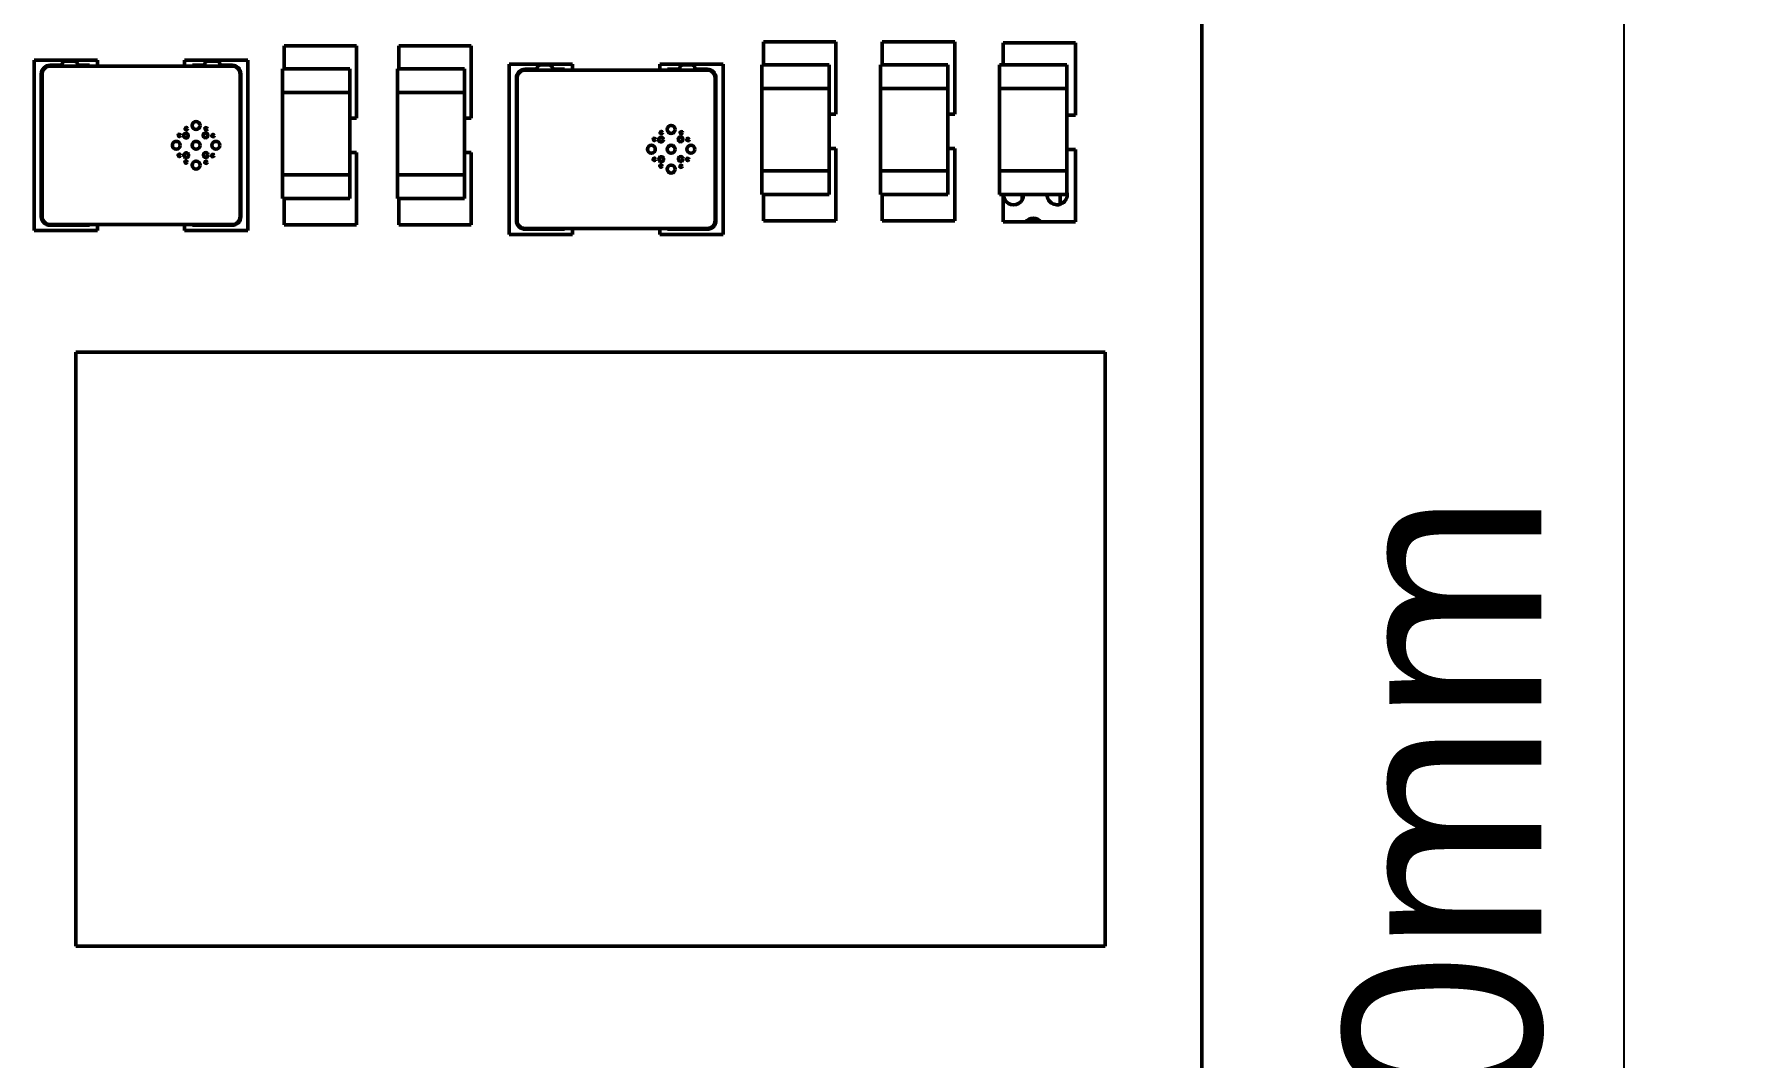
# Model space of a CAD drawing. Header units: millimetres. Extents: x 46 to 194, y 102 to 162.
# Drawn here: x 82.67 to 104.25, y 125.9 to 138.83 of the extents above; entities that cross this region are included whole.
import ezdxf

# ---------------------------------------------------------------- set-up
doc = ezdxf.new("R2010")
doc.units = ezdxf.units.MM
doc.header["$LTSCALE"] = 0.75
doc.layers.add('FD_Dimensions', color=7, linetype='Continuous', lineweight=25)
doc.layers.add('Visible', color=7, linetype='Continuous', lineweight=50)
doc.styles.get("Standard").update_dxf_attribs({"font": 'arial.ttf'})
doc.dimstyles.new('Dim-ISO-25', dxfattribs={"dimtxt": 2.5, "dimasz": 2.5, "dimexe": 1.5, "dimexo": 0, "dimgap": 1, "dimtad": 1, "dimzin": 4, "dimdsep": 46, "dimtxsty": 'Standard', "dimblk": 'OPEN90', "dimcen": 0, "dimazin": 1, "dimtp": 0.1, "dimtm": 0.1, "dimtfac": 0.72, "dimtmove": 0, "dimatfit": 3, "dimfxl": 1, "dimtzin": 4, "dimarcsym": 0})

# ---------------------------------------------------------------- blocks, each defined once
blk = doc.blocks.new('_Open90')
at = {"color": 0, "linetype": 'ByBlock', "lineweight": -2}
for p, q in [((-0.5, 0.5), (0, 0)), ((0, 0), (-1, 0)), ((0, 0), (-0.5, -0.5))]:
    blk.add_line(p, q, dxfattribs=at)
blk = doc.blocks.new('*D22')
at = {"layer": 'Defpoints', "color": 0, "transparency": 16777216}
for p in [(95.419973, 143.269115), (102.75139, 143.269115), (95.420011, 108.269187)]:
    blk.add_point(p, dxfattribs=at)
at = {"layer": 'FD_Dimensions', "color": 0, "lineweight": -2, "transparency": 16777216}
for p, q in [((95.419973, 143.269115), (104.25139, 143.269115)), ((102.75139, 110.769187), (102.75139, 140.769115)), ((95.420011, 108.269187), (104.25139, 108.269187))]:
    blk.add_line(p, q, dxfattribs=at)
at = {"layer": 'FD_Dimensions', "color": 0, "lineweight": -2, "transparency": 16777216, "xscale": 2.5, "yscale": 2.5, "zscale": 2.5}
for p, rotation in [((102.75139, 143.269115), 90), ((102.75139, 108.269187), 270)]:
    blk.add_blockref('_Open90', p, dxfattribs=dict(at, rotation=rotation))
at = {"layer": 'FD_Dimensions', "color": 0, "transparency": 16777216, "insert": (100.473271, 125.769151), "char_height": 2.5, "attachment_point": 5, "rotation": 90}
blk.add_mtext('35.00mm', dxfattribs=at)

msp = doc.modelspace()

# ---------------------------------------------------------------- linework, layer by layer
at = {"layer": 'Visible'}
for p, q in [((97.42, 141.269), (97.42, 110.269)), ((85.827, 138.683), (85.827, 138.393)), ((86.741, 138.683), (85.827, 138.683)), ((86.741, 137.768), (86.741, 138.683)), ((87.278, 138.683), (87.278, 138.393)), ((88.192, 138.683), (87.278, 138.683)), ((88.192, 137.768), (88.192, 138.683)), ((91.881, 138.733), (91.881, 138.443)), ((92.796, 138.733), (91.881, 138.733)), ((92.796, 137.818), (92.796, 138.733)), ((93.383, 138.733), (93.383, 138.443)), ((94.297, 138.733), (93.383, 138.733)), ((94.297, 137.818), (94.297, 138.733)), ((94.909, 138.72), (94.909, 138.443)), ((95.824, 138.72), (94.909, 138.72)), ((95.824, 137.805), (95.824, 138.72)), ((82.671, 138.501), (82.671, 136.351)), ((83.471, 138.501), (82.671, 138.501)), ((82.871, 138.436), (83.021, 138.436)), ((85.171, 138.426), (82.871, 138.426)), ((83.021, 138.426), (83.021, 138.44)), ((83.171, 138.49), (83.071, 138.49)), ((83.221, 138.44), (83.221, 138.426)), ((83.221, 138.436), (83.371, 138.436)), ((83.371, 138.436), (83.371, 138.426)), ((83.471, 138.426), (83.471, 138.501)), ((84.571, 138.501), (84.571, 138.426)), ((85.371, 138.501), (84.571, 138.501)), ((84.671, 138.436), (84.821, 138.436)), ((84.671, 138.426), (84.671, 138.436)), ((84.821, 138.426), (84.821, 138.44)), ((84.871, 138.49), (84.971, 138.49)), ((85.021, 138.44), (85.021, 138.426)), ((85.021, 138.436), (85.171, 138.436)), ((85.371, 136.351), (85.371, 138.501)), ((86.657, 138.393), (85.807, 138.393)), ((85.807, 138.393), (85.807, 138.385)), ((85.807, 138.093), (85.807, 138.385)), ((86.657, 138.393), (86.657, 138.385)), ((86.657, 138.093), (86.657, 138.385)), ((88.108, 138.393), (87.258, 138.393)), ((87.258, 138.393), (87.258, 138.385)), ((87.258, 138.093), (87.258, 138.385)), ((88.108, 138.393), (88.108, 138.385)), ((88.108, 138.093), (88.108, 138.385)), ((88.671, 138.451), (88.671, 136.301)), ((89.471, 138.451), (88.671, 138.451)), ((88.871, 138.386), (89.021, 138.386)), ((91.171, 138.376), (88.871, 138.376)), ((89.021, 138.376), (89.021, 138.39)), ((89.171, 138.44), (89.071, 138.44)), ((89.221, 138.39), (89.221, 138.376)), ((89.221, 138.386), (89.371, 138.386)), ((89.371, 138.386), (89.371, 138.376)), ((89.471, 138.376), (89.471, 138.451)), ((90.571, 138.451), (90.571, 138.376)), ((91.371, 138.451), (90.571, 138.451)), ((90.671, 138.386), (90.821, 138.386)), ((90.671, 138.376), (90.671, 138.386)), ((90.821, 138.376), (90.821, 138.39)), ((90.871, 138.44), (90.971, 138.44)), ((91.021, 138.39), (91.021, 138.376)), ((91.021, 138.386), (91.171, 138.386)), ((91.371, 136.301), (91.371, 138.451)), ((92.711, 138.443), (91.861, 138.443)), ((91.861, 138.443), (91.861, 138.436)), ((91.861, 138.143), (91.861, 138.436)), ((92.711, 138.443), (92.711, 138.436)), ((92.711, 138.143), (92.711, 138.436)), ((94.212, 138.443), (93.362, 138.443)), ((93.362, 138.443), (93.362, 138.436)), ((93.362, 138.143), (93.362, 138.436)), ((94.212, 138.443), (94.212, 138.436)), ((94.212, 138.143), (94.212, 138.436)), ((95.714, 138.443), (94.864, 138.443)), ((94.864, 138.443), (94.864, 138.436)), ((94.864, 138.143), (94.864, 138.436)), ((95.714, 138.443), (95.714, 138.436)), ((95.714, 138.143), (95.714, 138.436)), ((82.761, 136.526), (82.761, 138.326)), ((82.771, 138.326), (82.771, 136.526)), ((85.271, 136.526), (85.271, 138.326)), ((85.281, 138.326), (85.281, 136.526)), ((88.761, 136.476), (88.761, 138.276)), ((88.771, 138.276), (88.771, 136.476)), ((91.271, 136.476), (91.271, 138.276)), ((91.281, 138.276), (91.281, 136.476)), ((92.711, 138.143), (91.861, 138.143)), ((91.861, 138.143), (91.861, 137.103)), ((92.711, 137.103), (92.711, 138.143)), ((94.212, 138.143), (93.362, 138.143)), ((93.362, 138.143), (93.362, 137.103)), ((94.212, 137.103), (94.212, 138.143)), ((95.714, 138.143), (94.864, 138.143)), ((94.864, 138.143), (94.864, 137.103)), ((95.714, 137.103), (95.714, 138.143)), ((86.657, 138.093), (85.807, 138.093)), ((85.807, 138.093), (85.807, 137.053)), ((86.657, 137.053), (86.657, 138.093)), ((88.108, 138.093), (87.258, 138.093)), ((87.258, 138.093), (87.258, 137.053)), ((88.108, 137.053), (88.108, 138.093)), ((86.657, 137.768), (86.741, 137.768)), ((88.108, 137.768), (88.192, 137.768)), ((92.711, 137.818), (92.796, 137.818)), ((94.212, 137.818), (94.297, 137.818)), ((95.714, 137.805), (95.824, 137.805)), ((86.741, 137.336), (86.657, 137.336)), ((86.741, 136.422), (86.741, 137.336)), ((88.192, 137.336), (88.108, 137.336)), ((88.192, 136.422), (88.192, 137.336)), ((92.796, 137.386), (92.711, 137.386)), ((92.796, 136.472), (92.796, 137.386)), ((94.297, 137.386), (94.212, 137.386)), ((94.297, 136.472), (94.297, 137.386)), ((95.824, 137.374), (95.714, 137.374)), ((95.824, 136.459), (95.824, 137.374)), ((85.807, 137.053), (85.807, 136.76)), ((85.807, 137.053), (86.657, 137.053)), ((86.657, 137.053), (86.657, 136.76)), ((87.258, 137.053), (87.258, 136.76)), ((87.258, 137.053), (88.108, 137.053)), ((88.108, 137.053), (88.108, 136.76)), ((91.861, 137.103), (91.861, 136.811)), ((91.861, 137.103), (92.711, 137.103)), ((92.711, 137.103), (92.711, 136.811)), ((93.362, 137.103), (93.362, 136.811)), ((93.362, 137.103), (94.212, 137.103)), ((94.212, 137.103), (94.212, 136.811)), ((94.864, 137.103), (94.864, 136.811)), ((94.864, 137.103), (95.714, 137.103)), ((95.714, 137.103), (95.714, 136.811)), ((85.807, 136.753), (85.807, 136.76)), ((85.807, 136.753), (86.657, 136.753)), ((85.827, 136.753), (85.827, 136.422)), ((86.657, 136.753), (86.657, 136.76)), ((87.258, 136.753), (87.258, 136.76)), ((87.258, 136.753), (88.108, 136.753)), ((87.278, 136.753), (87.278, 136.422)), ((88.108, 136.753), (88.108, 136.76)), ((91.861, 136.803), (91.861, 136.811)), ((91.861, 136.803), (92.711, 136.803)), ((91.881, 136.803), (91.881, 136.472)), ((92.711, 136.803), (92.711, 136.811)), ((93.362, 136.803), (93.362, 136.811)), ((93.362, 136.803), (94.212, 136.803)), ((93.383, 136.803), (93.383, 136.472)), ((94.212, 136.803), (94.212, 136.811)), ((94.864, 136.803), (94.864, 136.811)), ((94.864, 136.803), (95.714, 136.803)), ((94.909, 136.803), (94.909, 136.459)), ((95.151, 136.739), (95.151, 136.803)), ((95.631, 136.803), (95.631, 136.681)), ((95.714, 136.803), (95.714, 136.811)), ((82.871, 136.426), (85.171, 136.426)), ((83.371, 136.416), (82.871, 136.416)), ((83.371, 136.426), (83.371, 136.416)), ((83.471, 136.351), (83.471, 136.426)), ((84.571, 136.426), (84.571, 136.351)), ((84.671, 136.416), (84.671, 136.426)), ((85.171, 136.416), (84.671, 136.416)), ((85.827, 136.422), (86.741, 136.422)), ((87.278, 136.422), (88.192, 136.422)), ((91.881, 136.472), (92.796, 136.472)), ((93.383, 136.472), (94.297, 136.472)), ((94.909, 136.459), (95.824, 136.459)), ((82.671, 136.351), (83.471, 136.351)), ((84.571, 136.351), (85.371, 136.351)), ((88.671, 136.301), (89.471, 136.301)), ((88.871, 136.376), (91.171, 136.376)), ((89.371, 136.366), (88.871, 136.366)), ((89.371, 136.376), (89.371, 136.366)), ((89.471, 136.301), (89.471, 136.376)), ((90.571, 136.376), (90.571, 136.301)), ((90.571, 136.301), (91.371, 136.301)), ((90.671, 136.366), (90.671, 136.376)), ((91.171, 136.366), (90.671, 136.366)), ((83.198, 134.816), (83.198, 127.316)), ((96.198, 134.816), (83.198, 134.816)), ((96.198, 127.316), (96.198, 134.816)), ((83.198, 127.316), (96.198, 127.316))]:
    msp.add_line(p, q, dxfattribs=at)
for centre, radius in [((84.716, 137.676), 0.05), ((84.466, 137.426), 0.05), ((84.505, 137.551), 0.015), ((84.588, 137.548), 0.03), ((84.591, 137.636), 0.015), ((84.716, 137.426), 0.05), ((84.835, 137.551), 0.03), ((84.843, 137.634), 0.015), ((84.928, 137.549), 0.015), ((84.966, 137.426), 0.05), ((90.505, 137.501), 0.015), ((90.588, 137.498), 0.03), ((90.591, 137.586), 0.015), ((90.716, 137.626), 0.05), ((90.835, 137.501), 0.03), ((90.843, 137.584), 0.015), ((90.928, 137.499), 0.015), ((84.503, 137.299), 0.015), ((84.591, 137.301), 0.03), ((84.838, 137.304), 0.03), ((84.926, 137.297), 0.015), ((90.466, 137.376), 0.05), ((90.503, 137.249), 0.015), ((90.591, 137.251), 0.03), ((90.716, 137.376), 0.05), ((90.838, 137.254), 0.03), ((90.926, 137.247), 0.015), ((90.966, 137.376), 0.05), ((84.589, 137.214), 0.015), ((84.716, 137.176), 0.05), ((84.841, 137.212), 0.015), ((90.588, 137.164), 0.015), ((90.716, 137.126), 0.05), ((90.841, 137.161), 0.015)]:
    msp.add_circle(centre, radius, dxfattribs=at)
at = {"layer": 'Visible', "extrusion": (0, 0, -1)}
for centre, radius, start, end in [((-82.871, 138.326), 0.11, 0, 90), ((-83.071, 138.44), 0.05, 0, 90), ((-83.171, 138.44), 0.05, 90, 180), ((-84.871, 138.44), 0.05, 0, 90), ((-84.971, 138.44), 0.05, 90, 180), ((-85.171, 138.326), 0.11, 90, 180), ((-88.871, 138.276), 0.11, 0, 90), ((-89.071, 138.39), 0.05, 0, 90), ((-89.171, 138.39), 0.05, 90, 180), ((-90.871, 138.39), 0.05, 0, 90), ((-90.971, 138.39), 0.05, 90, 180), ((-91.171, 138.276), 0.11, 90, 180), ((-82.871, 136.526), 0.11, 270, 0), ((-85.171, 136.526), 0.11, 180, 270), ((-88.871, 136.476), 0.11, 270, 0), ((-91.171, 136.476), 0.11, 180, 270)]:
    msp.add_arc(centre, radius, start, end, dxfattribs=at)
at = {"layer": 'Visible'}
for centre, radius, start, end in [((82.871, 138.326), 0.1, 90, 180), ((85.171, 138.326), 0.1, 0, 90), ((88.871, 138.276), 0.1, 90, 180), ((91.171, 138.276), 0.1, 0, 90), ((95.591, 137.402), 0.127, 344.9991, 347.0884), ((95.591, 136.802), 0.127, 179.3252, 15.0009), ((95.041, 136.802), 0.127, 179.3252, 0.6748), ((82.871, 136.526), 0.1, 180, 270), ((85.171, 136.526), 0.1, 270, 0), ((88.871, 136.476), 0.1, 180, 270), ((91.171, 136.476), 0.1, 270, 0), ((95.291, 136.377), 0.127, 40.5645, 139.4355)]:
    msp.add_arc(centre, radius, start, end, dxfattribs=at)

# ---------------------------------------------------------------- dimensions: what is measured, and where the dimension line sits
at = {"layer": 'FD_Dimensions'}
dim = msp.add_linear_dim(base=(102.751, 143.269), p1=(95.42, 108.269), p2=(95.42, 143.269), angle=270, dimstyle='Dim-ISO-25', override={"dimlfac": 1, "dimpost": 'mm'}, dxfattribs=at)
dim.commit()
dim.dimension.update_dxf_attribs({"geometry": '*D22', "text_midpoint": (102.751, 125.769), "dimtype": 160})

doc.saveas('drawing.dxf')
